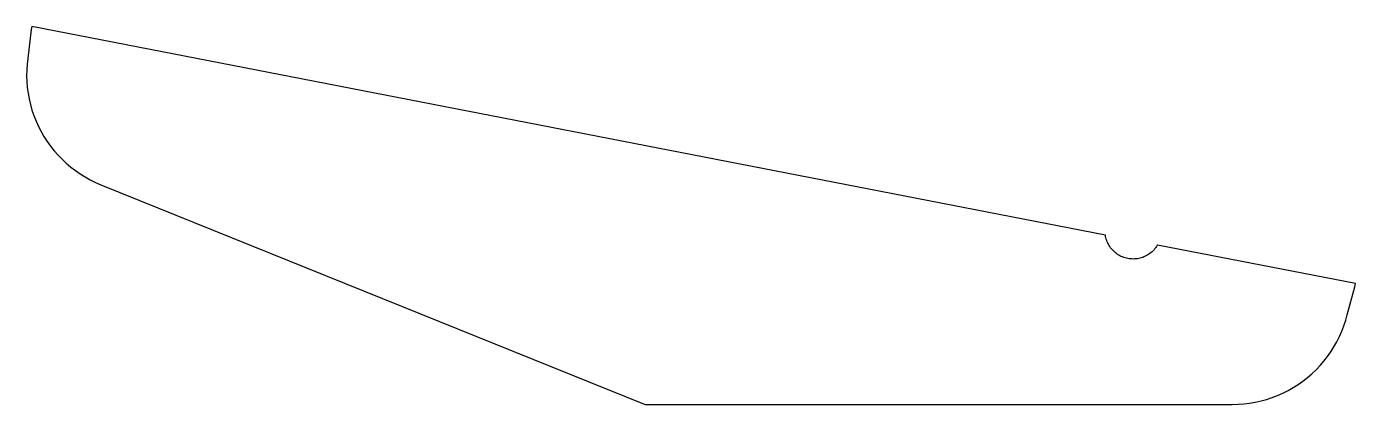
# Model space of a CAD drawing. Header units: metres. Extents: x -990 to 1137, y 0 to 606.
import ezdxf

# ---------------------------------------------------------------- set-up
doc = ezdxf.new("R2010")
doc.units = ezdxf.units.M

msp = doc.modelspace()

# ---------------------------------------------------------------- linework, layer by layer
for p, q in [((-982.961, 600.592), (-988.557, 554.533)), ((-982.007, 605.501), (-982.961, 600.592)), ((736.898, 271.379), (-982.007, 605.501)), ((-988.557, 554.533), (-989.618, 545.268)), ((-990.223, 535.962), (-990.37, 526.637)), ((-989.618, 545.268), (-990.223, 535.962)), ((-990.37, 526.637), (-990.06, 517.317)), ((-990.06, 517.317), (-989.293, 508.023)), ((-989.293, 508.023), (-988.071, 498.777)), ((-988.071, 498.777), (-986.396, 489.603)), ((-986.396, 489.603), (-984.274, 480.522)), ((-984.274, 480.522), (-981.708, 471.556)), ((-981.708, 471.556), (-978.706, 462.727)), ((-978.706, 462.727), (-975.273, 454.056)), ((-975.273, 454.056), (-971.42, 445.564)), ((-971.42, 445.564), (-967.155, 437.271)), ((-967.155, 437.271), (-962.487, 429.197)), ((-962.487, 429.197), (-957.43, 421.362)), ((-957.43, 421.362), (-951.993, 413.785)), ((-951.993, 413.785), (-946.192, 406.483)), ((-946.192, 406.483), (-940.039, 399.475)), ((-940.039, 399.475), (-933.55, 392.778)), ((-933.55, 392.778), (-926.74, 386.406)), ((-926.74, 386.406), (-919.626, 380.377)), ((-919.626, 380.377), (-912.224, 374.704)), ((-912.224, 374.704), (-904.553, 369.401)), ((-904.553, 369.401), (-896.631, 364.48)), ((-896.631, 364.48), (-888.477, 359.955)), ((-888.477, 359.955), (-880.111, 355.835)), ((-880.111, 355.835), (-871.553, 352.13)), ((-871.553, 352.13), (0, 0)), ((736.919, 271.212), (736.898, 271.379)), ((737.307, 269.037), (736.919, 271.212)), ((737.8, 266.885), (737.307, 269.037)), ((738.398, 264.758), (737.8, 266.885)), ((739.1, 262.664), (738.398, 264.758)), ((739.904, 260.607), (739.1, 262.664)), ((740.808, 258.592), (739.904, 260.607)), ((741.81, 256.623), (740.808, 258.592)), ((742.907, 254.706), (741.81, 256.623)), ((744.096, 252.845), (742.907, 254.706)), ((745.376, 251.045), (744.096, 252.845)), ((746.743, 249.31), (745.376, 251.045)), ((748.193, 247.644), (746.743, 249.31)), ((749.723, 246.051), (748.193, 247.644)), ((751.329, 244.535), (749.723, 246.051)), ((753.008, 243.099), (751.329, 244.535)), ((754.755, 241.748), (753.008, 243.099)), ((756.566, 240.484), (754.755, 241.748)), ((758.437, 239.311), (756.566, 240.484)), ((760.364, 238.23), (758.437, 239.311)), ((762.341, 237.246), (760.364, 238.23)), ((764.364, 236.36), (762.341, 237.246)), ((766.428, 235.574), (764.364, 236.36)), ((768.528, 234.89), (766.428, 235.574)), ((770.66, 234.31), (768.528, 234.89)), ((772.817, 233.836), (770.66, 234.31)), ((792.528, 234.406), (790.375, 233.912)), ((794.654, 235.004), (792.528, 234.406)), ((796.748, 235.706), (794.654, 235.004)), ((798.805, 236.51), (796.748, 235.706)), ((800.82, 237.414), (798.805, 236.51)), ((802.789, 238.416), (800.82, 237.414)), ((804.706, 239.513), (802.789, 238.416)), ((806.567, 240.702), (804.706, 239.513)), ((808.367, 241.982), (806.567, 240.702)), ((810.102, 243.348), (808.367, 241.982)), ((811.769, 244.798), (810.102, 243.348)), ((813.362, 246.328), (811.769, 244.798)), ((814.878, 247.935), (813.362, 246.328)), ((816.313, 249.613), (814.878, 247.935)), ((817.664, 251.361), (816.313, 249.613)), ((818.928, 253.172), (817.664, 251.361)), ((820.102, 255.043), (818.928, 253.172)), ((820.184, 255.19), (820.102, 255.043)), ((1137.33, 193.544), (820.184, 255.19)), ((774.995, 233.468), (772.817, 233.836)), ((777.188, 233.207), (774.995, 233.468)), ((779.391, 233.054), (777.188, 233.207)), ((781.6, 233.009), (779.391, 233.054)), ((783.807, 233.073), (781.6, 233.009)), ((786.009, 233.245), (783.807, 233.073)), ((788.2, 233.525), (786.009, 233.245)), ((790.375, 233.912), (788.2, 233.525)), ((1136.37, 188.636), (1137.33, 193.544)), ((1124.31, 143.834), (1136.37, 188.636)), ((1118.89, 125.991), (1121.82, 134.846)), ((1121.82, 134.846), (1124.31, 143.834)), ((1107.57, 100.435), (1111.76, 108.765)), ((1111.76, 108.765), (1115.54, 117.29)), ((1115.54, 117.29), (1118.89, 125.991)), ((1097.98, 84.4417), (1102.97, 92.3205)), ((1102.97, 92.3205), (1107.57, 100.435)), ((1080.78, 62.4038), (1086.87, 69.4653)), ((1086.87, 69.4653), (1092.61, 76.8171)), ((1092.61, 76.8171), (1097.98, 84.4417)), ((1053.18, 37.3906), (1060.53, 43.128)), ((1060.53, 43.128), (1067.6, 49.2193)), ((1067.6, 49.2193), (1074.35, 55.6497)), ((1074.35, 55.6497), (1080.78, 62.4038)), ((1021.24, 18.242), (1029.57, 22.435)), ((1029.57, 22.435), (1037.68, 27.0316)), ((1037.68, 27.0316), (1045.56, 32.0208)), ((1045.56, 32.0208), (1053.18, 37.3906)), ((0, 0), (940, 0)), ((940, 0), (949.323, 0.22885)), ((949.323, 0.22885), (958.623, 0.9149)), ((958.623, 0.9149), (967.879, 2.05646)), ((967.879, 2.05646), (977.067, 3.65079)), ((977.067, 3.65079), (986.166, 5.69406)), ((986.166, 5.69406), (995.154, 8.18134)), ((995.154, 8.18134), (1004.01, 11.1066)), ((1004.01, 11.1066), (1012.71, 14.4629)), ((1012.71, 14.4629), (1021.24, 18.242))]:
    msp.add_line(p, q)

doc.saveas('drawing.dxf')
